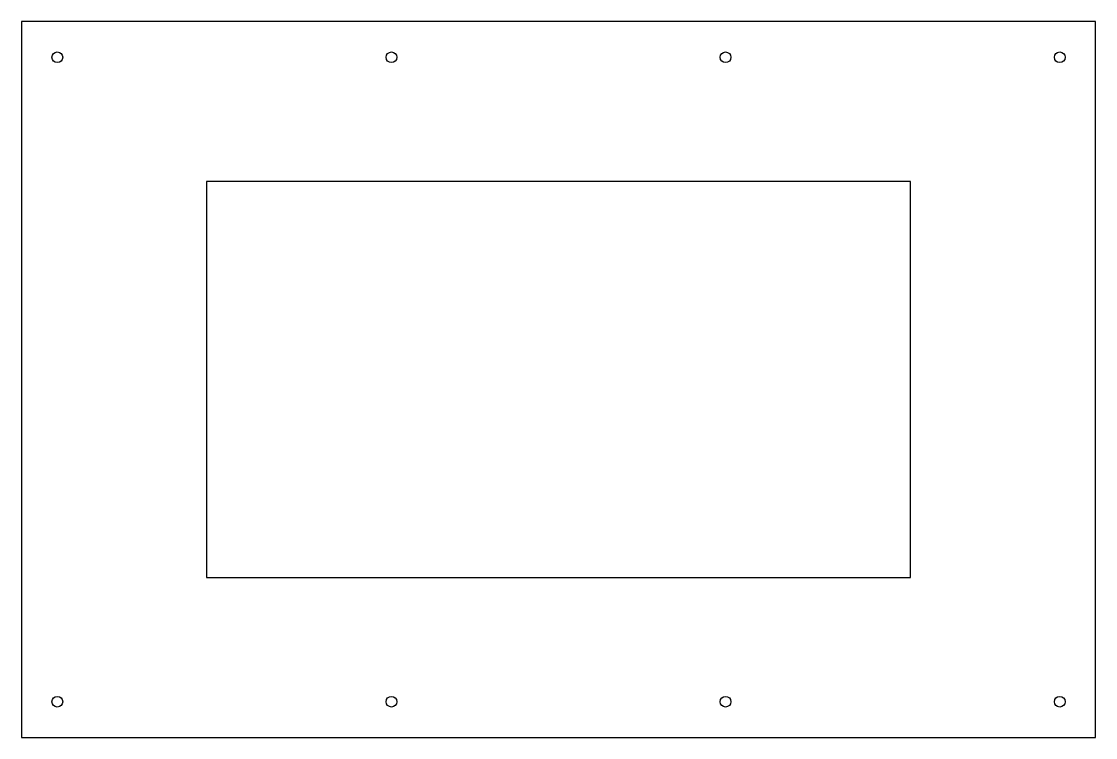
# Model space of a CAD drawing. Header units: millimetres. Extents: x -254 to 46, y -21 to 179.
import ezdxf

# ---------------------------------------------------------------- set-up
doc = ezdxf.new("R2010")
doc.units = ezdxf.units.MM
doc.layers.get('0').update_dxf_attribs({"linetype": 'CONTINUOUS'})

msp = doc.modelspace()

# ---------------------------------------------------------------- linework, layer by layer
for p, q in [((-254.4, 178.96), (-254.4, -21.04)), ((45.59, 178.96), (-254.4, 178.96)), ((45.59, -21.04), (45.59, 178.96)), ((-254.4, -21.04), (45.59, -21.04))]:
    msp.add_line(p, q)
msp.add_lwpolyline([(-6.1, 134.26), (-202.71, 134.26), (-202.71, 23.66), (-6.1, 23.66)], close=True)
for centre in [(-244.4, 168.96), (-151.07, 168.96), (-57.74, 168.96), (35.6, 168.96), (-244.4, -11.04), (-151.07, -11.04), (-57.74, -11.04), (35.6, -11.04)]:
    msp.add_circle(centre, 1.5)

doc.saveas('drawing.dxf')
